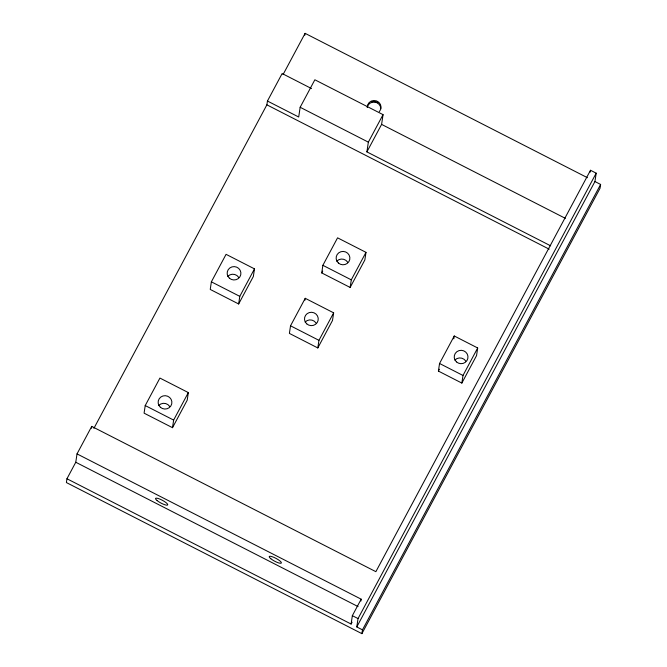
<?xml version="1.0" encoding="UTF-8"?>
<svg xmlns="http://www.w3.org/2000/svg" width="667" height="667" viewBox="0 0 667 667"><rect width="100%" height="100%" fill="white"/><g stroke="black" fill="none" stroke-linecap="round" stroke-linejoin="round"><path stroke-width="1" d="M66.95 478.756L66.383 482.558L361.898 633.65L600.05 188.244L600.617 184.442L594.939 181.541L596.19 173.17L590.503 170.268L375.871 571.677L91.721 426.396L77.022 453.893L75.771 462.256L66.95 478.756L351.1 624.037L352.084 622.203M91.446 428.256L91.721 426.396M145.223 405.553L144.08 413.165L172.503 427.689L187.202 400.192L188.336 392.588L159.922 378.064L145.223 405.553L173.637 420.085L172.503 427.689M211.372 281.833L210.238 289.436L238.653 303.969L253.352 276.471L254.486 268.868L226.071 254.335L211.372 281.833L239.787 296.356L238.653 303.969M93.905 428.331L266.875 104.836L267.442 101.034L282.149 73.537L311.564 88.578M304.811 35.251L305.102 33.35L587.402 177.689M550.675 245.84L366.9 151.884L381.599 124.387L383.058 114.649L314.857 79.782L300.158 107.279L298.699 117.008L267.442 101.034M290.529 325.804L289.395 333.408L317.809 347.941L332.508 320.443L333.65 312.84L305.236 298.307L290.529 325.804L318.951 340.337L317.809 347.941M304.952 300.208L305.236 298.307M321.736 272.92L322.87 265.316L337.577 237.827L365.991 252.351L364.849 259.955L350.15 287.452L321.736 272.92L322.72 271.094M366.9 151.884L368.351 142.146L383.058 114.649M350.15 287.452L351.292 279.848L365.991 252.351M351.1 624.037L352.351 615.666L361.172 599.174L77.022 453.893M361.898 633.65L362.473 629.848L356.787 626.938L358.037 618.576L596.19 173.17M360.897 601.034L361.172 599.174M438.411 371.085L439.545 363.482L454.244 335.985L477.689 347.974L476.555 355.578L461.847 383.075L438.411 371.085L439.386 369.251M453.818 338.836L454.244 335.985M461.847 383.075L462.99 375.463L477.689 347.974M590.228 172.128L590.503 170.268M283.05 74.587L305.102 33.35M173.637 420.085L188.336 392.588M239.787 296.356L254.486 268.868M318.951 340.337L333.65 312.84M356.787 626.938L594.939 181.541M362.473 629.848L600.617 184.442M381.599 124.387L565.374 218.351M300.158 107.279L368.351 142.146M266.875 104.836L549.183 249.166M322.87 265.316L351.292 279.848M439.545 363.482L462.99 375.463M75.771 462.256L358.071 606.595M352.351 615.666L358.037 618.576M367.3 107.429A6.887 6.678 8.5 0 1 376.513 100.909A6.887 6.678 8.5 0 1 379.256 111.722M367.225 107.212A6.887 6.678 8.5 0 1 380.815 108.446M371.502 101.859A9.605 9.321 8.5 0 1 373.161 101.659M373.995 101.667A9.605 9.321 8.5 0 1 378.014 102.735M336.793 261.164A6.887 6.678 8.5 0 1 347.665 262.156M305.161 322.019A6.887 6.678 8.5 0 1 316.033 323.003M454.886 360.055A6.887 6.678 8.5 0 1 465.758 361.047M227.814 276.346A6.887 6.678 8.5 0 1 238.686 277.339M158.796 405.428A6.887 6.678 8.5 0 1 169.668 406.42M270.81 558.721A6.887 1.559 28.1 0 0 281.14 563.215A6.887 1.559 28.1 0 0 273.954 557.387A6.887 1.559 28.1 0 0 270.81 558.721M157.145 500.609A6.887 1.559 28.1 0 0 167.475 505.102A6.887 1.559 28.1 0 0 160.297 499.275A6.887 1.559 28.1 0 0 157.145 500.609M338.377 263.006A6.887 6.678 8.5 0 0 349.733 259.596A6.887 6.678 8.5 0 0 340.929 251.717A6.887 6.678 8.5 0 0 338.377 263.006M306.745 323.862A6.887 6.678 8.5 0 0 318.101 320.443A6.887 6.678 8.5 0 0 309.296 312.573A6.887 6.678 8.5 0 0 306.745 323.862M456.47 361.898A6.887 6.678 8.5 0 0 467.825 358.487A6.887 6.678 8.5 0 0 459.021 350.609A6.887 6.678 8.5 0 0 456.47 361.898M229.398 278.189A6.887 6.678 8.5 0 0 240.754 274.771A6.887 6.678 8.5 0 0 231.949 266.9A6.887 6.678 8.5 0 0 229.398 278.189M160.38 407.27A6.887 6.678 8.5 0 0 171.736 403.86A6.887 6.678 8.5 0 0 162.931 395.981A6.887 6.678 8.5 0 0 160.38 407.27"/></g></svg>
